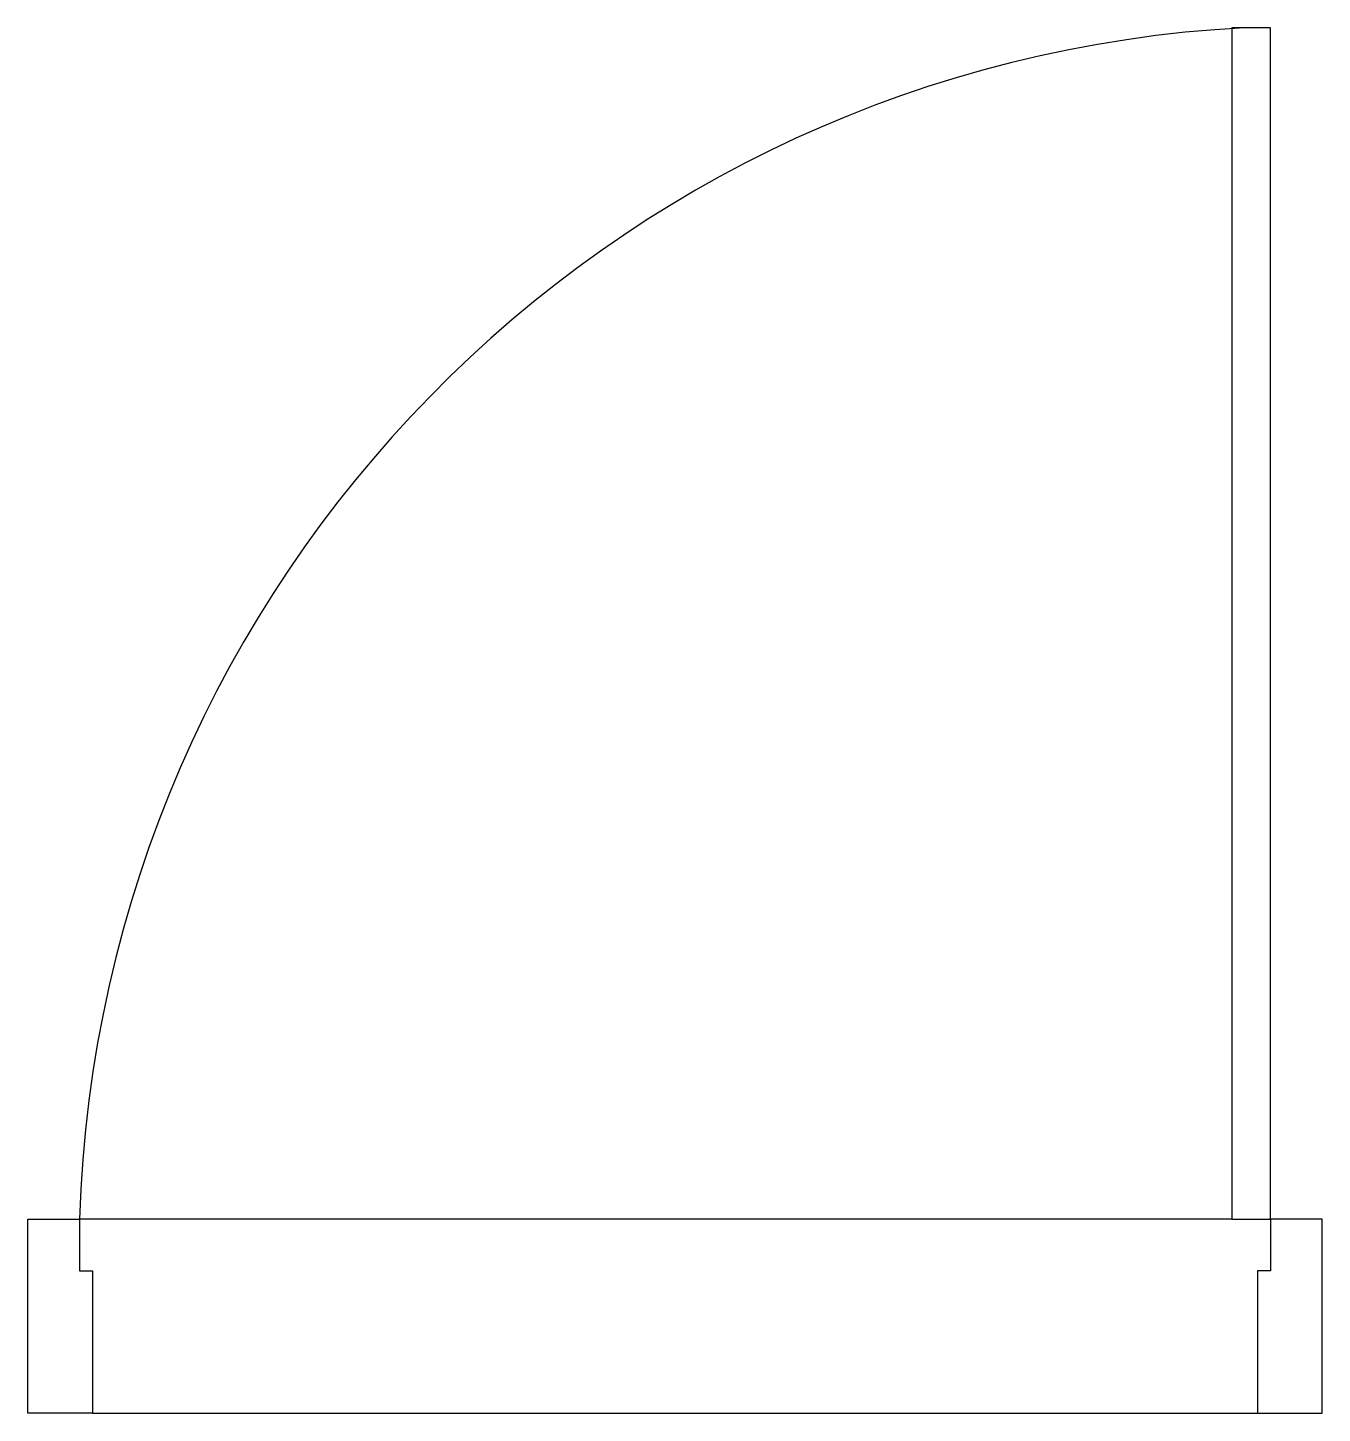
# Model space of a CAD drawing. Header units: millimetres. Extents: x 334.451 to 335.351, y 96.703 to 97.666.
import ezdxf

# ---------------------------------------------------------------- set-up
doc = ezdxf.new("R2010")
doc.units = ezdxf.units.MM
doc.layers.add('CAIXILHOS', color=2, linetype='Continuous')

msp = doc.modelspace()

# ---------------------------------------------------------------- linework, layer by layer
at = {"layer": 'CAIXILHOS', "color": 1, "lineweight": -3}
for p, q in [((335.28815, 96.83806), (334.48715, 96.83806)), ((334.49615, 96.70306), (335.30615, 96.70306))]:
    msp.add_line(p, q, dxfattribs=at)
at = {"layer": 'CAIXILHOS', "color": 1}
msp.add_lwpolyline([(335.31515, 96.83806), (335.31515, 97.66606), (335.28815, 97.66606), (335.28815, 96.83806)], close=True, dxfattribs=at)
at = {"layer": 'CAIXILHOS', "color": 2}
for points in [[(334.45115, 96.83806), (334.48715, 96.83806), (334.48715, 96.80206), (334.49615, 96.80206), (334.49615, 96.70306), (334.45115, 96.70306)], [(335.31515, 96.80206), (335.30615, 96.80206), (335.30615, 96.70306), (335.35115, 96.70306), (335.35115, 96.83806), (335.31515, 96.83806)]]:
    msp.add_lwpolyline(points, close=True, dxfattribs=at)
at = {"layer": 'CAIXILHOS', "color": 1, "lineweight": -3}
msp.add_arc((335.34276, 96.81125), 0.85602, 93.0538, 178.20539, dxfattribs=at)

doc.saveas('drawing.dxf')
